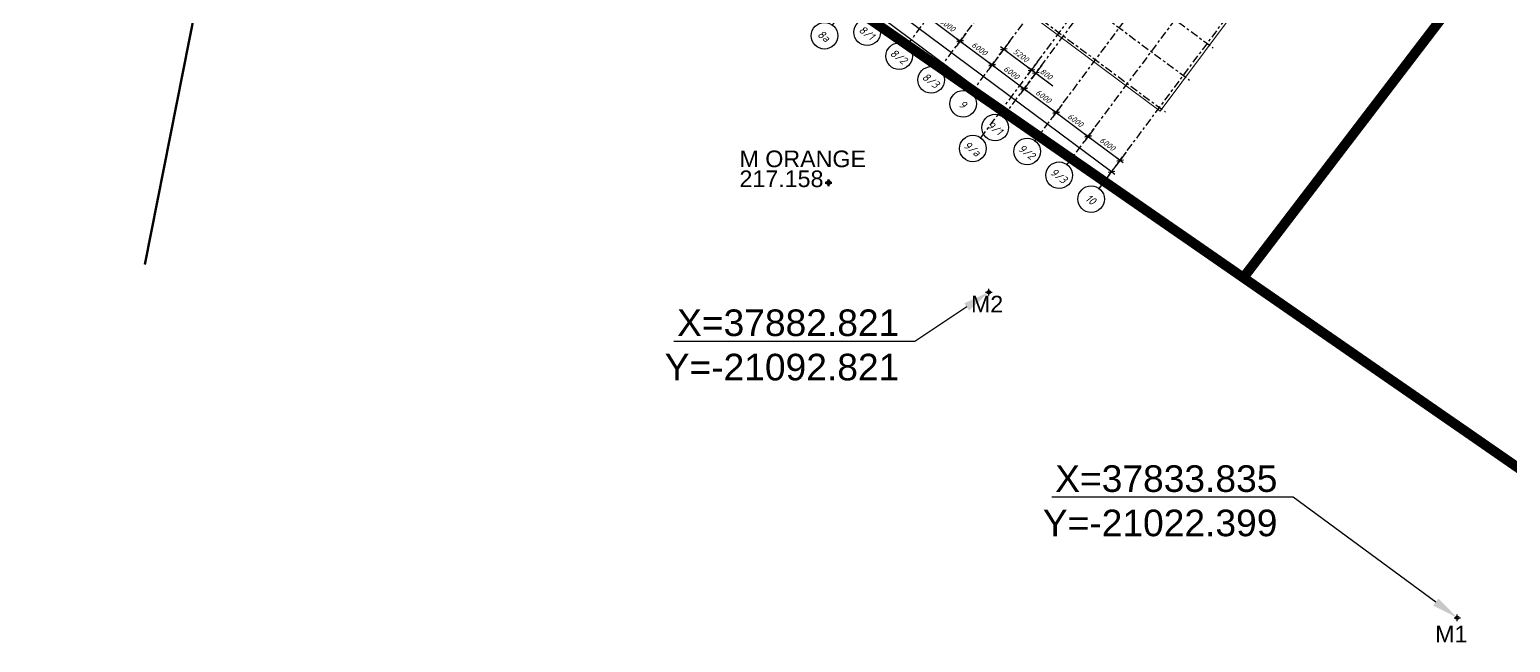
# Model space of a CAD drawing. Header units: metres. Extents: x -21579 to -20728, y 37830 to 38519.
# Drawn here: x -21237 to -21014.4, y 37830.1 to 37922.3 of the extents above; entities that cross this region are included whole.
import ezdxf
from ezdxf import colors
from ezdxf.entities.mleader import LeaderData, LeaderLine
from ezdxf.math import Vec2, Vec3

# ---------------------------------------------------------------- set-up
doc = ezdxf.new("R2010")
doc.units = ezdxf.units.M
doc.header["$PDMODE"] = 34
doc.header["$PDSIZE"] = 0.5
doc.linetypes.add('DXK_LINE_DOT3', pattern=[5.9187, 2.979, -0.9799, 0.9799, -0.9799])
doc.linetypes.add('HIDDEN', pattern=[0.375, 0.25, -0.125])
for name, color, linetype in [('19', 7, 'Continuous'), ('2', 7, 'Continuous'), ('_ГП_граница Эт.1', 212, 'Continuous'), ('корпус2марки', 2, 'Continuous'), ('маррки', 7, 'Continuous'), ('Номер', 7, 'Continuous'), ('Отметка', 7, 'Continuous')]:
    doc.layers.add(name, color=color, linetype=linetype)
doc.layers.add('ка', color=7, linetype='Continuous', lineweight=30)
doc.styles.add('ISOCPEUR Italic', font='isocpeui.ttf', dxfattribs={"height": 0.2})
doc.styles.get("Standard").update_dxf_attribs({"font": 'arial.ttf'})

# ---------------------------------------------------------------- blocks, each defined once
blk = doc.blocks.new('GridLine-277607308-27335 - 1519')
at = {"layer": '2', "color": 8, "linetype": 'DXK_LINE_DOT3'}
blk.add_line((1653.88, -37.99), (1653.88, 181.56), dxfattribs=at)
at = {"layer": '2', "color": 8, "linetype": 'Continuous'}
blk.add_circle((1653.88, -42.99), 5, dxfattribs=at)
at = {"layer": '2', "color": 8, "linetype": 'Continuous', "style": 'ISOCPEUR Italic'}
blk.add_text('10', height=3.008, dxfattribs=at).set_placement((1652.01, -44.74))
blk = doc.blocks.new('GridLine-277607308-27330 - 1519')
at = {"layer": '2', "color": 8, "linetype": 'DXK_LINE_DOT3'}
blk.add_line((1593.88, -37.99), (1593.88, 181.56), dxfattribs=at)
at = {"layer": '2', "color": 8, "linetype": 'Continuous'}
blk.add_circle((1593.88, -42.99), 5, dxfattribs=at)
at = {"layer": '2', "color": 8, "linetype": 'Continuous', "style": 'ISOCPEUR Italic'}
blk.add_text('9', height=3.01, dxfattribs=at).set_placement((1592.78, -44.74))
blk = doc.blocks.new('GridLine-277607308-22176 - 1519')
at = {"layer": '2', "color": 8, "linetype": 'DXK_LINE_DOT3'}
blk.add_line((1563.88, -37.99), (1563.88, 181.56), dxfattribs=at)
at = {"layer": '2', "color": 8, "linetype": 'Continuous'}
blk.add_circle((1563.88, -42.99), 5, dxfattribs=at)
at = {"layer": '2', "color": 8, "linetype": 'Continuous', "style": 'ISOCPEUR Italic'}
blk.add_text('8/2', height=3.008, dxfattribs=at).set_placement((1560.6, -44.74))
blk = doc.blocks.new('GridLine-277607308-22177 - 1519')
at = {"layer": '2', "color": 8, "linetype": 'DXK_LINE_DOT3'}
blk.add_line((1143.21, 0), (1656.73, 0), dxfattribs=at)
at = {"layer": '2', "color": 8, "linetype": 'Continuous'}
blk.add_circle((1138.21, 0), 5, dxfattribs=at)
at = {"layer": '2', "color": 8, "linetype": 'Continuous', "style": 'ISOCPEUR Italic'}
blk.add_text('А', height=3.01, dxfattribs=at).set_placement((1136.81, -1.75))
blk = doc.blocks.new('GridLine-277607308-27331 - 1519')
at = {"layer": '2', "color": 8, "linetype": 'DXK_LINE_DOT3'}
blk.add_line((1606.88, -49.28), (1606.88, 181.56), dxfattribs=at)
at = {"layer": '2', "color": 8, "linetype": 'Continuous'}
blk.add_circle((1606.88, -54.28), 5, dxfattribs=at)
at = {"layer": '2', "color": 8, "linetype": 'Continuous', "style": 'ISOCPEUR Italic'}
blk.add_text('9/а', height=3.008, dxfattribs=at).set_placement((1603.45, -56.03))
blk = doc.blocks.new('GridLine-277607308-22174 - 1519')
at = {"layer": '2', "color": 8, "linetype": 'DXK_LINE_DOT3'}
blk.add_line((1536.81, -48.61), (1536.81, 181.56), dxfattribs=at)
at = {"layer": '2', "color": 8, "linetype": 'Continuous'}
blk.add_circle((1536.81, -53.61), 5, dxfattribs=at)
at = {"layer": '2', "color": 8, "linetype": 'Continuous', "style": 'ISOCPEUR Italic'}
blk.add_text('8а', height=3.008, dxfattribs=at).set_placement((1534.48, -55.36))
blk = doc.blocks.new('GridLine-277607308-22175 - 1519')
at = {"layer": '2', "color": 8, "linetype": 'DXK_LINE_DOT3'}
blk.add_line((1548.88, -37.99), (1548.88, 181.56), dxfattribs=at)
at = {"layer": '2', "color": 8, "linetype": 'Continuous'}
blk.add_circle((1548.88, -42.99), 5, dxfattribs=at)
at = {"layer": '2', "color": 8, "linetype": 'Continuous', "style": 'ISOCPEUR Italic'}
blk.add_text('8/1', height=3.008, dxfattribs=at).set_placement((1545.92, -44.74))
blk = doc.blocks.new('GridLine-277607308-22178 - 1519')
at = {"layer": '2', "color": 8, "linetype": 'DXK_LINE_DOT3'}
blk.add_line((1143.21, 15), (1656.73, 15), dxfattribs=at)
at = {"layer": '2', "color": 8, "linetype": 'Continuous'}
blk.add_circle((1138.21, 15), 5, dxfattribs=at)
at = {"layer": '2', "color": 8, "linetype": 'Continuous', "style": 'ISOCPEUR Italic'}
blk.add_text('А/1', height=3.008, dxfattribs=at).set_placement((1134.94, 13.25))
blk = doc.blocks.new('GridLine-277607308-22179 - 1519')
at = {"layer": '2', "color": 8, "linetype": 'DXK_LINE_DOT3'}
blk.add_line((1143.21, 30), (1656.73, 30), dxfattribs=at)
at = {"layer": '2', "color": 8, "linetype": 'Continuous'}
blk.add_circle((1138.21, 30), 5, dxfattribs=at)
at = {"layer": '2', "color": 8, "linetype": 'Continuous', "style": 'ISOCPEUR Italic'}
blk.add_text('Б', height=3.01, dxfattribs=at).set_placement((1136.97, 28.25))
blk = doc.blocks.new('GridLine-277607308-27329 - 1519')
at = {"layer": '2', "color": 8, "linetype": 'DXK_LINE_DOT3'}
blk.add_line((1578.88, -37.99), (1578.88, 181.56), dxfattribs=at)
at = {"layer": '2', "color": 8, "linetype": 'Continuous'}
blk.add_circle((1578.88, -42.99), 5, dxfattribs=at)
at = {"layer": '2', "color": 8, "linetype": 'Continuous', "style": 'ISOCPEUR Italic'}
blk.add_text('8/3', height=3.008, dxfattribs=at).set_placement((1575.6, -44.74))
blk = doc.blocks.new('GridLine-277607308-27332 - 1519')
at = {"layer": '2', "color": 8, "linetype": 'DXK_LINE_DOT3'}
blk.add_line((1608.88, -37.99), (1608.88, 181.56), dxfattribs=at)
at = {"layer": '2', "color": 8, "linetype": 'Continuous'}
blk.add_circle((1608.88, -42.99), 5, dxfattribs=at)
at = {"layer": '2', "color": 8, "linetype": 'Continuous', "style": 'ISOCPEUR Italic'}
blk.add_text('9/1', height=3.008, dxfattribs=at).set_placement((1605.92, -44.74))
blk = doc.blocks.new('GridLine-277607308-27333 - 1519')
at = {"layer": '2', "color": 8, "linetype": 'DXK_LINE_DOT3'}
blk.add_line((1623.88, -37.99), (1623.88, 181.56), dxfattribs=at)
at = {"layer": '2', "color": 8, "linetype": 'Continuous'}
blk.add_circle((1623.88, -42.99), 5, dxfattribs=at)
at = {"layer": '2', "color": 8, "linetype": 'Continuous', "style": 'ISOCPEUR Italic'}
blk.add_text('9/2', height=3.008, dxfattribs=at).set_placement((1620.6, -44.74))
blk = doc.blocks.new('GridLine-277607308-27334 - 1519')
at = {"layer": '2', "color": 8, "linetype": 'DXK_LINE_DOT3'}
blk.add_line((1638.88, -37.99), (1638.88, 181.56), dxfattribs=at)
at = {"layer": '2', "color": 8, "linetype": 'Continuous'}
blk.add_circle((1638.88, -42.99), 5, dxfattribs=at)
at = {"layer": '2', "color": 8, "linetype": 'Continuous', "style": 'ISOCPEUR Italic'}
blk.add_text('9/3', height=3.008, dxfattribs=at).set_placement((1635.6, -44.74))
blk = doc.blocks.new('StraightDimension-277607308-31160 - 1519')
at = {"layer": '19', "color": 246, "linetype": 'Continuous'}
for p, q in [((1605.98, -18.31), (1607.78, -16.51)), ((1606.88, -13.66), (1606.88, -19.91)), ((1609.78, -16.51), (1607.98, -18.31)), ((1608.88, -13.66), (1608.88, -19.91)), ((1605.38, -17.41), (1608.38, -17.41)), ((1606.88, -17.41), (1605.38, -17.41)), ((1606.88, -17.41), (1608.88, -17.41)), ((1610.38, -17.41), (1607.38, -17.41)), ((1608.88, -17.41), (1615.42, -17.41)), ((1608.88, -17.41), (1616.92, -17.41))]:
    blk.add_line(p, q, dxfattribs=at)
at = {"layer": '19', "color": 246, "style": 'ISOCPEUR Italic'}
blk.add_text('800', height=2.148, dxfattribs=at).set_placement((1609.81, -16.46))
blk = doc.blocks.new('StraightDimension-277607308-29428 - 1519')
at = {"layer": '19', "color": 246, "linetype": 'Continuous'}
for p, q in [((1638.88, -21), (1638.88, -27.25)), ((1653.88, -21), (1653.88, -27.25)), ((1640.38, -24.75), (1637.38, -24.75)), ((1638.88, -24.75), (1637.38, -24.75)), ((1639.78, -23.85), (1637.98, -25.65)), ((1638.88, -24.75), (1653.88, -24.75)), ((1652.38, -24.75), (1655.38, -24.75)), ((1652.98, -25.65), (1654.78, -23.85)), ((1653.88, -24.75), (1655.38, -24.75))]:
    blk.add_line(p, q, dxfattribs=at)
at = {"layer": '19', "color": 246, "style": 'ISOCPEUR Italic'}
blk.add_text('6000', height=2.148, dxfattribs=at).set_placement((1643.26, -23.8))
blk = doc.blocks.new('StraightDimension-277607308-29429 - 1519')
at = {"layer": '19', "color": 246, "linetype": 'Continuous'}
for p, q in [((1623.88, -21), (1623.88, -27.25)), ((1638.88, -21), (1638.88, -27.25)), ((1625.38, -24.75), (1622.38, -24.75)), ((1623.88, -24.75), (1622.38, -24.75)), ((1624.78, -23.85), (1622.98, -25.65)), ((1623.88, -24.75), (1638.88, -24.75)), ((1637.38, -24.75), (1640.38, -24.75)), ((1637.98, -25.65), (1639.78, -23.85)), ((1638.88, -24.75), (1640.38, -24.75))]:
    blk.add_line(p, q, dxfattribs=at)
at = {"layer": '19', "color": 246, "style": 'ISOCPEUR Italic'}
blk.add_text('6000', height=2.148, dxfattribs=at).set_placement((1628.26, -23.8))
blk = doc.blocks.new('StraightDimension-277607308-29430 - 1519')
at = {"layer": '19', "color": 246, "linetype": 'Continuous'}
for p, q in [((1608.88, -21), (1608.88, -27.25)), ((1623.88, -21), (1623.88, -27.25)), ((1610.38, -24.75), (1607.38, -24.75)), ((1608.88, -24.75), (1607.38, -24.75)), ((1609.78, -23.85), (1607.98, -25.65)), ((1608.88, -24.75), (1623.88, -24.75)), ((1622.38, -24.75), (1625.38, -24.75)), ((1622.98, -25.65), (1624.78, -23.85)), ((1623.88, -24.75), (1625.38, -24.75))]:
    blk.add_line(p, q, dxfattribs=at)
at = {"layer": '19', "color": 246, "style": 'ISOCPEUR Italic'}
blk.add_text('6000', height=2.148, dxfattribs=at).set_placement((1613.26, -23.8))
blk = doc.blocks.new('StraightDimension-277607308-29431 - 1519')
at = {"layer": '19', "color": 246, "linetype": 'Continuous'}
for p, q in [((1593.88, -21), (1593.88, -27.25)), ((1608.88, -21), (1608.88, -27.25)), ((1595.38, -24.75), (1592.38, -24.75)), ((1593.88, -24.75), (1592.38, -24.75)), ((1594.78, -23.85), (1592.98, -25.65)), ((1593.88, -24.75), (1608.88, -24.75)), ((1607.38, -24.75), (1610.38, -24.75)), ((1607.98, -25.65), (1609.78, -23.85)), ((1608.88, -24.75), (1610.38, -24.75))]:
    blk.add_line(p, q, dxfattribs=at)
at = {"layer": '19', "color": 246, "style": 'ISOCPEUR Italic'}
blk.add_text('6000', height=2.148, dxfattribs=at).set_placement((1598.26, -23.8))
blk = doc.blocks.new('StraightDimension-277607308-29432 - 1519')
at = {"layer": '19', "color": 246, "linetype": 'Continuous'}
for p, q in [((1578.88, -21), (1578.88, -27.25)), ((1593.88, -21), (1593.88, -27.25)), ((1580.38, -24.75), (1577.38, -24.75)), ((1578.88, -24.75), (1577.38, -24.75)), ((1579.78, -23.85), (1577.98, -25.65)), ((1578.88, -24.75), (1593.88, -24.75)), ((1592.38, -24.75), (1595.38, -24.75)), ((1592.98, -25.65), (1594.78, -23.85)), ((1593.88, -24.75), (1595.38, -24.75))]:
    blk.add_line(p, q, dxfattribs=at)
at = {"layer": '19', "color": 246, "style": 'ISOCPEUR Italic'}
blk.add_text('6000', height=2.148, dxfattribs=at).set_placement((1583.26, -23.8))
blk = doc.blocks.new('StraightDimension-277607308-29433 - 1519')
at = {"layer": '19', "color": 246, "linetype": 'Continuous'}
for p, q in [((1563.88, -21), (1563.88, -27.25)), ((1578.88, -21), (1578.88, -27.25)), ((1565.38, -24.75), (1562.38, -24.75)), ((1563.88, -24.75), (1562.38, -24.75)), ((1564.78, -23.85), (1562.98, -25.65)), ((1563.88, -24.75), (1578.88, -24.75)), ((1577.38, -24.75), (1580.38, -24.75)), ((1577.98, -25.65), (1579.78, -23.85)), ((1578.88, -24.75), (1580.38, -24.75))]:
    blk.add_line(p, q, dxfattribs=at)
at = {"layer": '19', "color": 246, "style": 'ISOCPEUR Italic'}
blk.add_text('6000', height=2.148, dxfattribs=at).set_placement((1568.26, -23.8))
blk = doc.blocks.new('StraightDimension-277607308-31100 - 1519')
at = {"layer": '19', "color": 246, "linetype": 'Continuous'}
for p, q in [((1415.75, -26.35), (1415.75, -32.6)), ((1653.88, -26.35), (1653.88, -32.6)), ((1417.25, -30.1), (1414.25, -30.1)), ((1415.75, -30.1), (1414.25, -30.1)), ((1416.65, -29.2), (1414.85, -31)), ((1415.75, -30.1), (1653.88, -30.1)), ((1652.38, -30.1), (1655.38, -30.1)), ((1652.98, -31), (1654.78, -29.2)), ((1653.88, -30.1), (1655.38, -30.1))]:
    blk.add_line(p, q, dxfattribs=at)
at = {"layer": '19', "color": 246, "style": 'ISOCPEUR Italic'}
blk.add_text('95250', height=2.148, dxfattribs=at).set_placement((1530.92, -29.15))
blk = doc.blocks.new('StraightDimension-277607308-31113 - 1519')
at = {"layer": '19', "color": 246, "linetype": 'Continuous'}
for p, q in [((1175, -31.45), (1175, -37.7)), ((1653.88, -31.45), (1653.88, -37.7)), ((1176.5, -35.2), (1173.5, -35.2)), ((1175, -35.2), (1173.5, -35.2)), ((1175.9, -34.3), (1174.1, -36.1)), ((1175, -35.2), (1653.88, -35.2)), ((1652.38, -35.2), (1655.38, -35.2)), ((1652.98, -36.1), (1654.78, -34.3)), ((1653.88, -35.2), (1655.38, -35.2))]:
    blk.add_line(p, q, dxfattribs=at)
at = {"layer": '19', "color": 246, "style": 'ISOCPEUR Italic'}
blk.add_text('191550', height=2.148, dxfattribs=at).set_placement((1410.21, -34.25))
blk = doc.blocks.new('StraightDimension-277607308-31161 - 1519')
at = {"layer": '19', "color": 246, "linetype": 'Continuous'}
for p, q in [((1594.78, -16.51), (1592.98, -18.31)), ((1593.88, -13.66), (1593.88, -19.91)), ((1605.98, -18.31), (1607.78, -16.51)), ((1606.88, -13.66), (1606.88, -19.91)), ((1595.38, -17.41), (1592.38, -17.41)), ((1593.88, -17.41), (1592.38, -17.41)), ((1593.88, -17.41), (1606.88, -17.41)), ((1605.38, -17.41), (1608.38, -17.41)), ((1606.88, -17.41), (1608.38, -17.41))]:
    blk.add_line(p, q, dxfattribs=at)
at = {"layer": '19', "color": 246, "style": 'ISOCPEUR Italic'}
blk.add_text('5200', height=2.148, dxfattribs=at).set_placement((1597.26, -16.46))
blk = doc.blocks.new('34руеп')
for name in ['GridLine-277607308-22174 - 1519', 'GridLine-277607308-22175 - 1519', 'GridLine-277607308-22176 - 1519', 'GridLine-277607308-27329 - 1519', 'GridLine-277607308-27330 - 1519', 'GridLine-277607308-27331 - 1519', 'GridLine-277607308-27332 - 1519', 'GridLine-277607308-27333 - 1519', 'GridLine-277607308-27334 - 1519', 'GridLine-277607308-27335 - 1519', 'GridLine-277607308-22179 - 1519', 'GridLine-277607308-22178 - 1519', 'GridLine-277607308-22177 - 1519', 'StraightDimension-277607308-31161 - 1519', 'StraightDimension-277607308-31160 - 1519', 'StraightDimension-277607308-29433 - 1519', 'StraightDimension-277607308-29432 - 1519', 'StraightDimension-277607308-29431 - 1519', 'StraightDimension-277607308-29430 - 1519', 'StraightDimension-277607308-29429 - 1519', 'StraightDimension-277607308-29428 - 1519', 'StraightDimension-277607308-31100 - 1519', 'StraightDimension-277607308-31113 - 1519']:
    blk.add_blockref(name, (0, 0))

msp = doc.modelspace()

# ---------------------------------------------------------------- linework, layer by layer
at = {"color": 4, "lineweight": 60}
msp.add_lwpolyline([(-21387.98, 38011.12), (-21334.52, 38025.83), (-21291.1, 38021.6), (-21253.19, 38001.38), (-21225.27, 37981.43), (-21212.41, 37949.76), (-21212.08, 37925.52), (-21219.66, 37886.99)], dxfattribs=at)
at = {"color": 30, "lineweight": 60}
msp.add_point((-21116.9, 37899.28, 217.16), dxfattribs=at)
at = {"layer": '_ГП_граница Эт.1', "color": 5, "linetype": 'HIDDEN', "ltscale": 20, "const_width": 1.5, "flags": 128}
msp.add_lwpolyline([(-21228.62, 38311.35), (-21301.4, 38287.19), (-21301.4, 38287.19), (-21321.97, 38281.03), (-21332.51, 38077.33), (-21191.76, 37980.1), (-21129.93, 37937.21), (-21054.56, 37885), (-20994.29, 37963.94), (-21148.02, 38078.54), (-21139.93, 38089.41), (-21142.26, 38090.1), (-21192.12, 38140.42), (-21194.49, 38183.83), (-21195.01, 38221.56), (-21196.86, 38221.56), (-21197.41, 38221.56), (-21198.47, 38242.25), (-21199.06, 38255.9), (-21197.38, 38256.31), (-21198.63, 38269.96), (-21199.82, 38297.63), (-21200.85, 38297.58), (-21201.42, 38309.94), (-21200.08, 38309.98), (-21200.41, 38321.53), (-21223.33, 38313.26)], dxfattribs=at)
at = {"layer": '_ГП_граница Эт.1', "linetype": 'HIDDEN', "ltscale": 20, "const_width": 1.5, "flags": 128}
msp.add_lwpolyline([(-20994.29, 37963.94), (-21054.56, 37885), (-20981.08, 37834.11), (-20977, 37840), (-20877.22, 37838.08), (-20877.59, 37868.69), (-20868.71, 37880.61), (-20866.04, 37880.63), (-20853.82, 37880.56), (-20852.36, 37880.72), (-20842.26, 37880.26), (-20840.02, 37879.14), (-20812.72, 37919.45), (-20772.36, 37979.75), (-20762.64, 37993.68), (-20745.63, 38020.02), (-20729.48, 38045.02), (-20763.1, 38069.9), (-20834.29, 38122.57), (-20861.12, 38142.42), (-21015.68, 38256.79), (-21018.32, 38253.26), (-21033.43, 38233.05), (-21055.1, 38203.64), (-21110.74, 38127.33), (-21137.5, 38091.21), (-21139.93, 38089.41), (-21148.02, 38078.54)], close=True, dxfattribs=at)
at = {"layer": 'ка', "lineweight": 15}
msp.add_lwpolyline([(-21178.05, 38083.03), (-21023.84, 37968.05), (-21067.09, 37910.05), (-21221.3, 38025.02)], close=True, dxfattribs=at)
at = {"layer": 'корпус2марки', "linetype": 'Continuous'}
for p in [(-21092.82, 37882.82), (-21022.4, 37833.83)]:
    msp.add_point(p, dxfattribs=at)

# ---------------------------------------------------------------- block references
at = {"xscale": 0.400000000000007, "yscale": 0.400000000000007, "zscale": 0.400000000000007, "rotation": 323.2919473761654}
msp.add_blockref('34руеп', (-21597.53, 38306.04), dxfattribs=at)

# ---------------------------------------------------------------- texts
at = {"layer": 'маррки'}
for s, p in [('М2', (-21095.51, 37879.78, 219.94)), ('М1', (-21025.74, 37830.13, 219.94))]:
    msp.add_text(s, height=2.5, dxfattribs=at).set_placement(p)
at = {"layer": 'Номер', "color": 30}
msp.add_text('M ORANGE', height=2.5, dxfattribs=at).set_placement((-21130.3, 37901.63, 234.58))
at = {"layer": 'Отметка', "color": 30}
msp.add_text('217.158', height=2.5, dxfattribs=at).set_placement((-21130.3, 37898.63, 234.58))

# ---------------------------------------------------------------- leaders
at = {"layer": 'маррки', "color": 2}
ml = msp.add_multileader_mtext('Standard', dxfattribs=at)
ml.set_content('X=37882.821^JY=-21092.821', color=2)
ml.set_leader_properties()
ml.build(insert=Vec2(0, 0))
ml.multileader.update_dxf_attribs({"text_right_attachment_type": 6, "dogleg_length": 0.36})
ctx = ml.context
ctx.base_point, ctx.plane_origin = Vec3(-21142.5, 37878.19), Vec3(-21092.82, 37882.82)
ctx.right_attachment, ctx.text_align_type = 6, 2
notes = []
notes.append((ctx, [(0, (1, 1, 0), (-21103.92, 37875.42), (-1, 0), 0.36, [(0, [(-21092.82, 37882.82)], 0, [])])]))
ctx.mtext.insert, ctx.mtext.alignment, ctx.mtext.flow_direction = Vec3(-21106.28, 37880.22), 3, 5
ml = msp.add_multileader_mtext('Standard', dxfattribs=at)
ml.set_content('X=37833.835^JY=-21022.399', color=2)
ml.set_leader_properties()
ml.build(insert=Vec2(0, 0))
ml.multileader.update_dxf_attribs({"text_right_attachment_type": 6, "dogleg_length": 0.36})
ctx = ml.context
ctx.base_point, ctx.plane_origin = Vec3(-21086.45, 37854.73), Vec3(-21022.4, 37833.83)
ctx.right_attachment, ctx.text_align_type = 6, 2
notes.append((ctx, [(0, (1, 1, 0), (-21047.08, 37851.97), (-1, 0), 0.36, [(0, [(-21022.4, 37833.83)], 0, [])])]))
ctx.mtext.insert, ctx.mtext.alignment, ctx.mtext.flow_direction = Vec3(-21049.44, 37856.77), 3, 5
for ctx, leaders in notes:
    for number, flags, end, landing, length, lines in leaders:
        leader = LeaderData()
        leader.index, (leader.has_last_leader_line, leader.has_dogleg_vector, leader.attachment_direction) = number, flags
        leader.last_leader_point, leader.dogleg_vector, leader.dogleg_length = Vec3(end), Vec3(landing), length
        for number, points, colour, breaks in lines:
            line = LeaderLine()
            line.index, line.vertices, line.color, line.breaks = number, Vec3.list(points), colors.encode_raw_color(colour), breaks
            leader.lines.append(line)
        ctx.leaders.append(leader)

doc.saveas('drawing.dxf')
